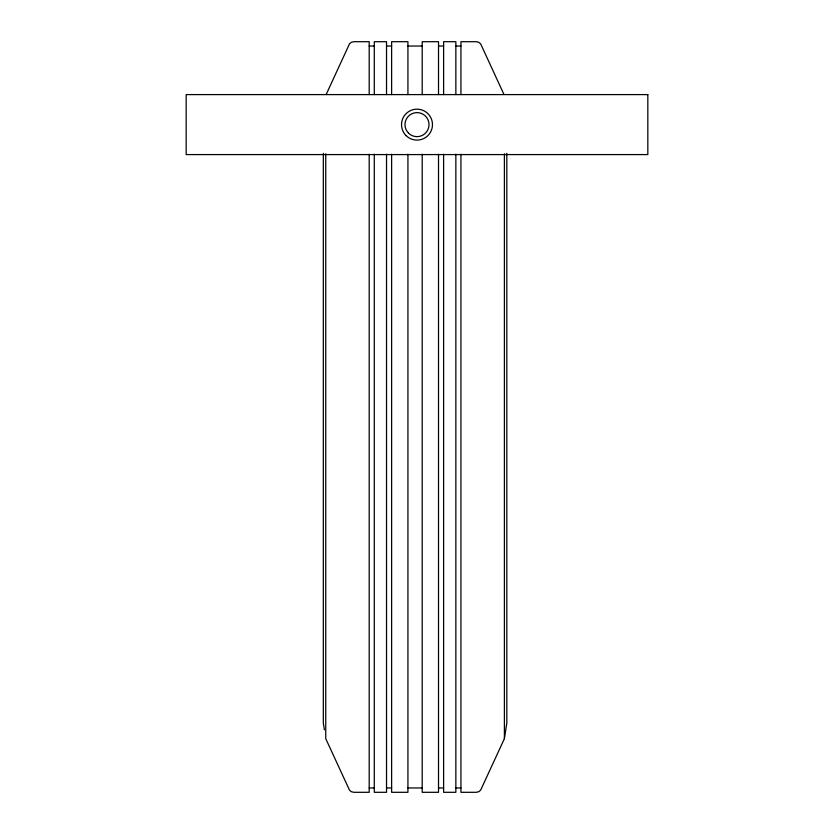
<?xml version="1.0" encoding="UTF-8"?>
<svg xmlns="http://www.w3.org/2000/svg" width="834" height="834" viewBox="0 0 834 834"><rect width="100%" height="100%" fill="white"/><g stroke="black" fill="none" stroke-linecap="round" stroke-linejoin="round"><path stroke-width="1.25" d="M460.941 154.217L460.941 792.3L476.235 792.3L478.789 791.716L480.655 790.132L504.393 738.674L506.822 722.974L506.822 153.3M326.303 94.2L349.488 43.868L351.354 42.284L353.897 41.7L369.191 41.7L369.191 94.576M369.191 46.037L374.289 46.037M386.528 46.037L391.626 46.037M407.93 46.037L422.202 46.037M438.517 46.037L443.615 46.037M455.854 46.037L460.941 46.037M369.191 787.963L374.289 787.963M386.528 787.963L391.626 787.963M407.93 787.963L422.202 787.963M438.517 787.963L443.615 787.963M455.854 787.963L460.941 787.963M503.84 94.2L480.655 43.868L478.789 42.284L476.235 41.7L460.941 41.7L460.941 94.576M324.384 729.833L323.321 722.974L323.321 153.3M504.393 153.758L504.393 738.674M455.854 94.576L455.854 41.7L443.615 41.7L443.615 94.576M455.854 154.217L455.854 792.3L443.615 792.3L443.615 154.217M438.517 94.576L438.517 41.7L422.202 41.7L422.202 94.576M438.517 154.217L438.517 792.3L422.202 792.3L422.202 154.217M407.93 94.576L407.93 41.7L391.626 41.7L391.626 94.576M407.93 154.217L407.93 792.3L391.626 792.3L391.626 154.217M386.528 94.576L386.528 41.7L374.289 41.7L374.289 94.576M386.528 154.217L386.528 792.3L374.289 792.3L374.289 154.217M369.191 154.217L369.191 792.3L353.897 792.3L351.354 791.716L349.488 790.132L325.75 738.674L325.75 153.758M647.83 94.596L186.17 94.596L186.17 154.582L647.83 154.582L647.83 94.596M406.054 135.577A15.481 15.481 0 0 0 431.949 128.634A15.481 15.481 0 0 0 412.997 109.681A15.481 15.481 0 0 0 406.054 135.577M408.504 133.127A12.01 12.01 0 0 0 428.603 127.738A12.01 12.01 0 0 0 413.893 113.028A12.01 12.01 0 0 0 408.504 133.127"/></g></svg>
